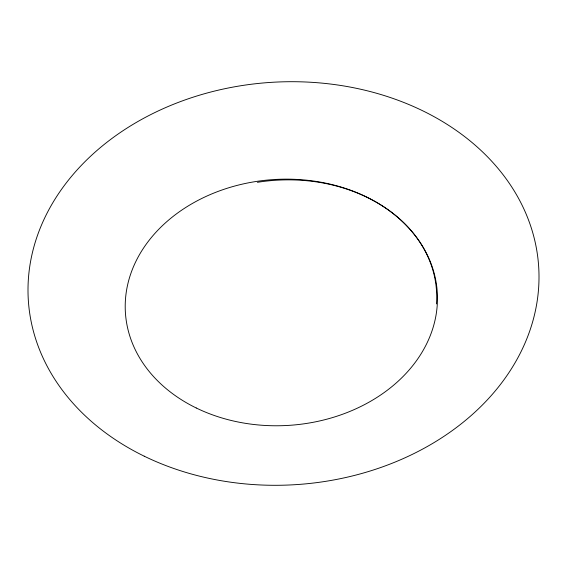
<?xml version="1.0" encoding="UTF-8"?>
<svg xmlns="http://www.w3.org/2000/svg" width="567" height="567" viewBox="0 0 567 567"><rect width="100%" height="100%" fill="white"/><g stroke="black" fill="none" stroke-linecap="round" stroke-linejoin="round"><path stroke-width="0.85" d="M436.462 303.933A153.643 121.076 -3.9 0 0 397.424 217.026A153.643 121.076 -3.9 0 0 290.793 179.867A155.847 122.805 -3.9 0 0 257.432 182.305M196.246 407.985A156.265 123.138 -3.9 0 0 437.249 304.947A156.265 123.138 -3.9 0 0 210.52 194.446A156.265 123.138 -3.9 0 0 196.246 407.985M144.245 456.194A255.731 201.519 -3.9 0 0 538.65 287.568A255.731 201.519 -3.9 0 0 167.605 106.738A255.731 201.519 -3.9 0 0 144.245 456.194"/></g></svg>
